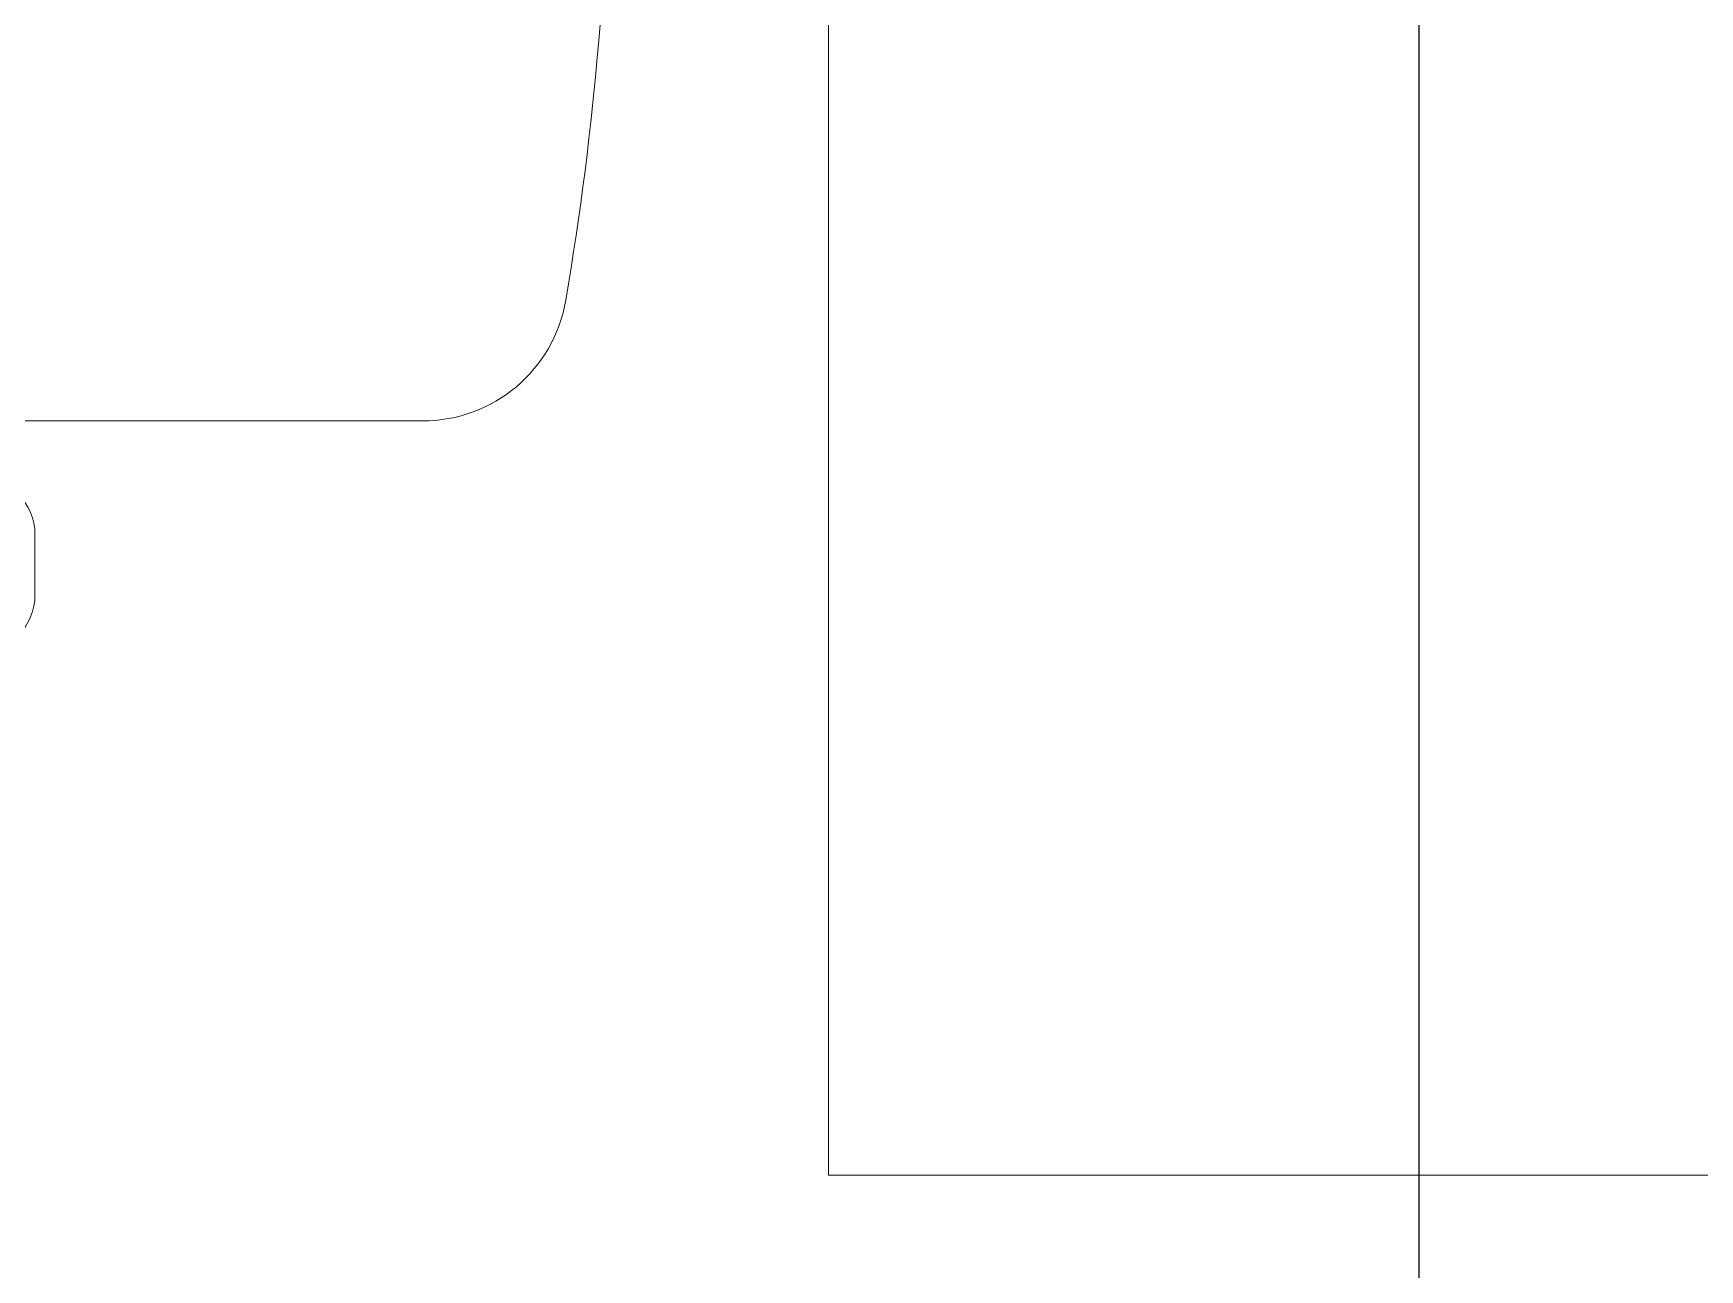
# Model space of a CAD drawing. Header units: inches. Extents: x -246178 to 57169, y -29325 to 19878.
# Drawn here: x 31923 to 32497, y -8923 to -8497 of the extents above; entities that cross this region are included whole.
import ezdxf

# ---------------------------------------------------------------- set-up
doc = ezdxf.new("R2010")
doc.units = ezdxf.units.IN
doc.header["$LTSCALE"] = 25
doc.header["$MEASUREMENT"] = 0
doc.linetypes.add('DASHDOT', pattern=[25.4, 12.7, -6.35, 0, -6.35])
doc.layers.get('0').update_dxf_attribs({"color": 8})
doc.layers.add('00-Ground Floor$0$False Ceiling', color=251, linetype='Continuous')
doc.layers.add('00-Ground Floor$0$LOADING', color=253, linetype='Continuous', lineweight=5)
doc.layers.add('E-LITE-CLNG-CNDT', color=6, linetype='DASHDOT', lineweight=35)

# ---------------------------------------------------------------- blocks, each defined once
blk = doc.blocks.new('00-Ground Floor$0$GF21043-P')
at = {"color": 0}
for p, q in [((0.8, 0), (0.8, 0.75)), ((-0.8, 0), (0.8, 0))]:
    blk.add_line(p, q, dxfattribs=at)
blk = doc.blocks.new('00-Ground Floor$0$GF21018-P')
at = {"color": 0}
for p, q in [((0.22049, 0.47563), (0.22049, 0.0675)), ((0.25963, 0.34221), (0.2804, 0.34221))]:
    blk.add_line(p, q, dxfattribs=at)
for centre, radius, start, end in [((-0.0001, -0.52948), 1.06948, 80.36712, 99.63288), ((0.17049, 0.47563), 0.05, 0, 80.36712), ((0.25963, 0.32259), 0.01962, 90, 180), ((0.2804, 0.32259), 0.01962, 0, 90)]:
    blk.add_arc(centre, radius, start, end, dxfattribs=at)
blk = doc.blocks.new('00-Ground Floor$0$A$Ce9e1c4c3')
at = {"layer": '00-Ground Floor$0$False Ceiling', "color": 254, "linetype": 'Continuous'}
blk.add_line((-67600, -10217.43), (-67600, -7067.43), dxfattribs=at)
blk = doc.blocks.new('00-Ground Floor')
at = {"layer": '00-Ground Floor$0$False Ceiling', "color": 254}
blk.add_blockref('00-Ground Floor$0$A$Ce9e1c4c3', (100000, 0), dxfattribs=at)
at = {"layer": '00-Ground Floor$0$LOADING', "extrusion": (-2.34731e-18, 2.24019e-05, 1), "xscale": 1000, "yscale": 1000, "zscale": 1000, "rotation": 270}
blk.add_blockref('00-Ground Floor$0$GF21043-P', (32196.8, -8090.68, -0.19), dxfattribs=at)
at = {"layer": '00-Ground Floor$0$LOADING', "extrusion": (-7.77426e-06, 2.24021e-05, 1), "xscale": 1000, "yscale": 1000, "zscale": 1000, "rotation": 269.9985892449481}
blk.add_blockref('00-Ground Floor$0$GF21018-P', (31581.42, -8410.47, -0.44), dxfattribs=at)

msp = doc.modelspace()

# ---------------------------------------------------------------- block references
at = {"layer": 'E-LITE-CLNG-CNDT'}
msp.add_blockref('00-Ground Floor', (0, 0), dxfattribs=at)

doc.saveas('drawing.dxf')
